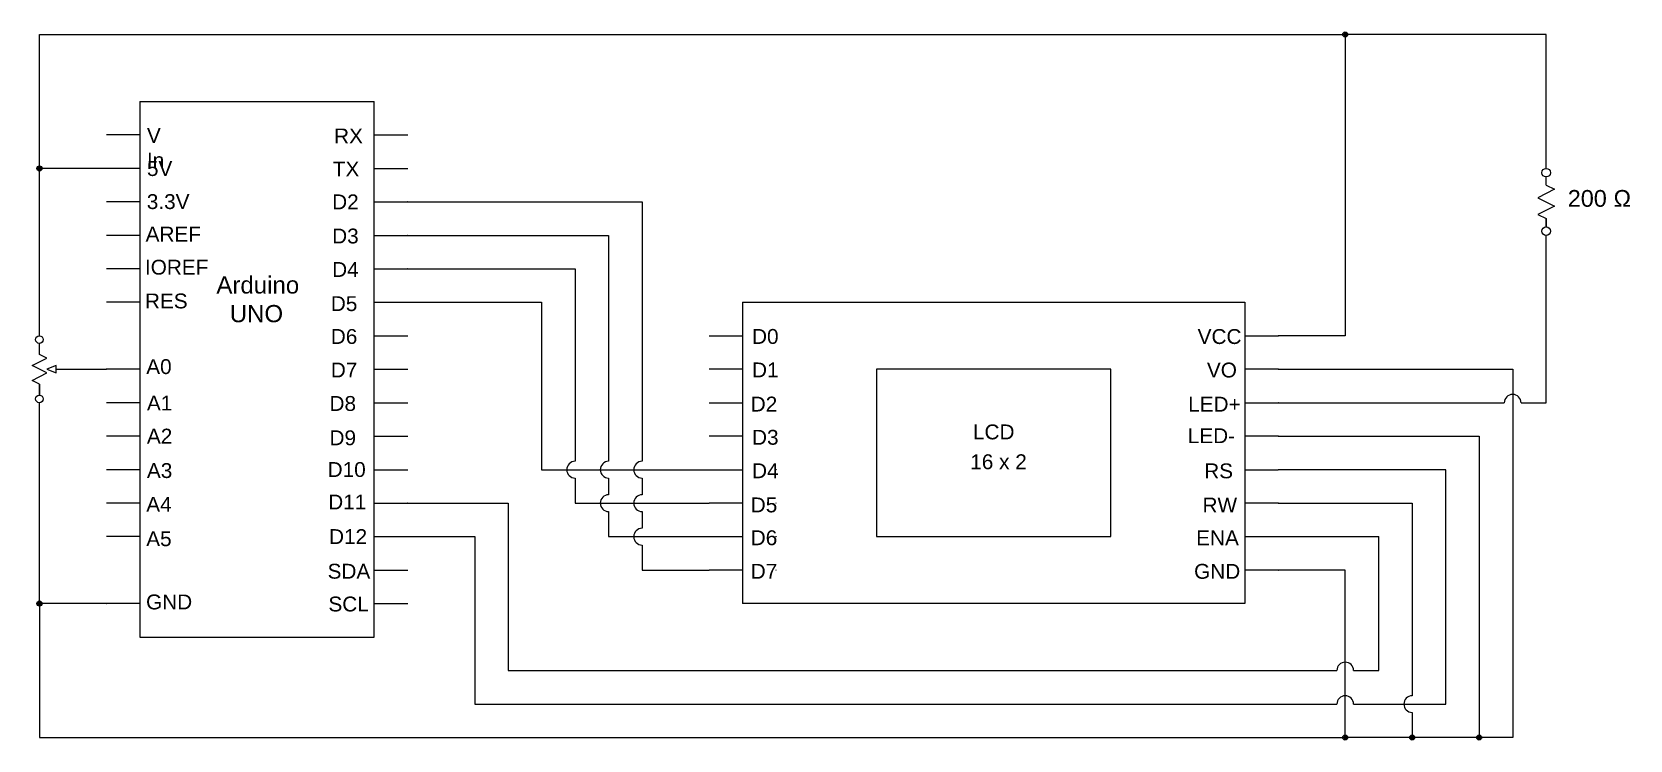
# Model space of a CAD drawing. Header units: millimetres. Extents: x 128 to 605, y 89 to 301.
import ezdxf
from ezdxf.enums import TextEntityAlignment as Align

# ---------------------------------------------------------------- set-up
doc = ezdxf.new("R2010")
doc.units = ezdxf.units.MM
doc.layers.add('SYMS', color=7, linetype='Continuous')
doc.layers.add('WIRES', color=7, linetype='Continuous')
doc.styles.get("Standard").update_dxf_attribs({"font": 'arial.ttf'})
doc.styles.add('WD', font='romans.shx')

# ---------------------------------------------------------------- blocks, each defined once
blk = doc.blocks.new('WDDOT')
for radius in [0.03, 0.0187, 0.00929]:
    blk.add_circle((0, 0), radius)
blk = doc.blocks.new('HRE1T')
for p, q in [((-0.125, 0), (-0.188, 0)), ((-0.125, 0), (-0.094, 0.062)), ((-0.094, 0.062), (-0.031, -0.062)), ((-0.031, -0.062), (0.031, 0.062)), ((0.031, 0.062), (0.094, -0.062)), ((0.094, -0.062), (0.125, 0)), ((0.125, 0), (0.188, 0))]:
    blk.add_line(p, q)
for centre in [(-0.218, 0), (0.218, 0)]:
    blk.add_circle(centre, 0.0322)
at = {"style": 'WD'}
for tag, width, p in [('INST', 0.7, (0, 0.888)), ('LOC', 0.7, (0, 0.719)), ('DESC1', 0.7, (0, 0.562)), ('DESC2', 0.7, (0, 0.406)), ('RATING1', 0.9, (0.006, 0.094))]:
    blk.add_attdef(tag, text='', height=0.125, dxfattribs=dict(at, width=width)).set_placement(p, align=Align.CENTER)
blk.add_attdef('TAG1', text='', height=0.125, dxfattribs=at).set_placement((0, 0.25), align=Align.CENTER)
for tag, p, height, flags in [('FAMILY', (0.205, 0.152), 0.01, 9), ('X4TERM01', (-0.25, 0), 0.0125, 1), ('X1TERM02', (0.25, 0), 0.0125, 1)]:
    blk.add_attdef(tag, p, '', height=height, dxfattribs=dict(at, flags=flags))
at = {"linetype": 'Continuous', "style": 'WD', "flags": 9}
for tag, p in [('ASSYCODE', (0.219, 0.062)), ('MFG', (0.228, 0.089)), ('CAT', (0.23, 0.108))]:
    blk.add_attdef(tag, text='', height=0.01, dxfattribs=at).set_placement(p, align=Align.CENTER)
at = {"linetype": 'Continuous', "style": 'WD', "flags": 8}
blk.add_attdef('TERM01', text='', height=0.125, dxfattribs=at).set_placement((-0.312, -0.047), align=Align.TOP_RIGHT)
blk.add_attdef('TERM02', text='', height=0.125, dxfattribs=at).set_placement((0.312, -0.047), align=Align.TOP_LEFT)
at = {"style": 'WD', "width": 0.9}
blk.add_attdef('RATING2', text='', height=0.125, dxfattribs=at).set_placement((0.006, -0.125), align=Align.TOP_CENTER)
blk = doc.blocks.new('HVR1TZ')
for p, q in [((-0.125, 0), (-0.217, 0)), ((-0.125, 0), (-0.094, 0.062)), ((-0.094, 0.062), (-0.031, -0.062)), ((-0.031, -0.062), (0.031, 0.062)), ((0.031, 0.062), (0.094, -0.062)), ((0.094, -0.062), (0.125, 0)), ((0.125, 0), (0.217, 0)), ((0, -0.062), (-0.031, -0.141)), ((0.031, -0.141), (0, -0.062)), ((-0.031, -0.141), (0.031, -0.141))]:
    blk.add_line(p, q)
for centre in [(-0.249, 0), (0.249, 0)]:
    blk.add_circle(centre, 0.0322)
at = {"style": 'WD'}
for tag, width, p in [('INST', 0.7, (0, 0.904)), ('LOC', 0.7, (0, 0.734)), ('DESC1', 0.7, (0, 0.578)), ('DESC2', 0.7, (0, 0.422)), ('RATING1', 0.9, (0.006, 0.109))]:
    blk.add_attdef(tag, text='', height=0.125, dxfattribs=dict(at, width=width)).set_placement(p, align=Align.CENTER)
blk.add_attdef('TAG1', text='', height=0.125, dxfattribs=at).set_placement((0, 0.266), align=Align.CENTER)
for tag, p, height, flags in [('FAMILY', (0.205, 0.324), 0.01, 9), ('X4TERM01', (-0.281, 0), 0.0125, 1), ('X2TERM01', (-0.25, 0.031), 0.0125, 1), ('X2TERM02', (0.25, 0.031), 0.0125, 1), ('X1TERM02', (0.281, 0), 0.0125, 1), ('X8TERM01', (-0.25, -0.031), 0.0125, 1), ('X8TERM03', (0, -0.141), 0.0125, 1), ('X8TERM02', (0.25, -0.031), 0.0125, 1)]:
    blk.add_attdef(tag, p, '', height=height, dxfattribs=dict(at, flags=flags))
at = {"linetype": 'Continuous', "style": 'WD', "flags": 9}
for tag, p in [('MFG', (0.228, 0.261)), ('CAT', (0.23, 0.28)), ('ASSYCODE', (0.219, 0.234))]:
    blk.add_attdef(tag, text='', height=0.01, dxfattribs=at).set_placement(p, align=Align.CENTER)
at = {"linetype": 'Continuous', "style": 'WD', "flags": 8}
blk.add_attdef('TERM01', text='', height=0.125, dxfattribs=at).set_placement((-0.344, -0.016), align=Align.TOP_RIGHT)
for tag, p in [('TERM02', (0.344, -0.016)), ('TERM03', (0.034, -0.18))]:
    blk.add_attdef(tag, text='', height=0.125, dxfattribs=at).set_placement(p, align=Align.TOP_LEFT)
at = {"style": 'WD', "width": 0.9}
blk.add_attdef('RATING2', text='', height=0.125, dxfattribs=at).set_placement((0.115, -0.344), align=Align.TOP_LEFT)

msp = doc.modelspace()

# ---------------------------------------------------------------- linework, layer by layer
for p, q in [((160, 280), (160, 140)), ((160, 280), (230, 280)), ((230, 140), (230, 280)), ((160, 270), (150, 270)), ((230, 270), (240, 270)), ((160, 260), (150, 260)), ((230, 260), (240, 260)), ((160, 250), (150, 250)), ((230, 250), (240, 250)), ((160, 240), (150, 240)), ((230, 240), (240, 240)), ((160, 230), (150, 230)), ((230, 230), (240, 230)), ((160, 220), (150, 220)), ((230, 220), (240, 220)), ((340, 220), (340, 130)), ((340, 220), (490, 220)), ((490, 220), (490, 130)), ((230, 210), (240, 210)), ((330, 210), (340, 210)), ((490, 210), (500, 210)), ((160, 200), (150, 200)), ((230, 200), (240, 200)), ((340, 200), (330, 200)), ((380, 200), (380, 150)), ((450, 200), (380, 200)), ((450, 150), (450, 200)), ((500, 200), (490, 200)), ((160, 190), (150, 190)), ((230, 190), (240, 190)), ((330, 190), (340, 190)), ((490, 190), (500, 190)), ((160, 180), (150, 180)), ((230, 180), (240, 180)), ((340, 180), (330, 180)), ((500, 180), (490, 180)), ((160, 170), (150, 170)), ((230, 170), (240, 170)), ((330, 170), (340, 170)), ((490, 170), (500, 170)), ((160, 160), (150, 160)), ((230, 160), (240, 160)), ((340, 160), (330, 160)), ((500, 160), (490, 160)), ((160, 150), (150, 150)), ((230, 150), (240, 150)), ((330, 150), (340, 150)), ((380, 150), (450, 150)), ((490, 150), (500, 150)), ((160, 140), (160, 120)), ((230, 120), (230, 140)), ((230, 140), (240, 140)), ((340, 140), (330, 140)), ((500, 140), (490, 140)), ((160, 130), (150, 130)), ((230, 130), (240, 130)), ((490, 130), (340, 130)), ((160, 120), (230, 120))]:
    msp.add_line(p, q)
at = {"layer": 'WIRES'}
for p, q in [((130, 260), (130, 300)), ((130, 300), (520, 300)), ((520, 300), (520, 210)), ((580, 300), (520, 300)), ((580, 260), (580, 300)), ((150, 260), (130, 260)), ((130, 210), (130, 260)), ((580, 255), (580, 257.42)), ((240, 250), (310, 250)), ((310, 250), (310, 172.5)), ((580, 242.58), (580, 245)), ((240, 240), (300, 240)), ((300, 240), (300, 172.5)), ((580, 190), (580, 240)), ((240, 230), (290, 230)), ((290, 230), (290, 172.5)), ((240, 220), (280, 220)), ((280, 220), (280, 170)), ((520, 210), (500, 210)), ((130, 204.44), (130, 207.71)), ((135, 200), (150, 200)), ((500, 200), (570, 200)), ((570, 200), (570, 90)), ((130, 192.29), (130, 195.56)), ((130, 130), (130, 190)), ((500, 190), (567.5, 190)), ((572.5, 190), (580, 190)), ((500, 180), (560, 180)), ((560, 180), (560, 90)), ((280, 170), (330, 170)), ((290, 167.5), (290, 160)), ((300, 167.5), (300, 162.5)), ((310, 167.5), (310, 162.5)), ((550, 170), (500, 170)), ((550, 100), (550, 170)), ((240, 160), (270, 160)), ((270, 160), (270, 110)), ((290, 160), (330, 160)), ((300, 157.5), (300, 150)), ((310, 157.5), (310, 152.5)), ((500, 160), (540, 160)), ((540, 160), (540, 102.5)), ((240, 150), (260, 150)), ((260, 150), (260, 100)), ((300, 150), (330, 150)), ((500, 150), (530, 150)), ((530, 110), (530, 150)), ((310, 147.5), (310, 140)), ((310, 140), (330, 140)), ((520, 140), (500, 140)), ((520, 90), (520, 140)), ((150, 130), (130, 130)), ((130, 130), (130, 90)), ((270, 110), (517.5, 110)), ((522.5, 110), (530, 110)), ((260, 100), (517.5, 100)), ((522.5, 100), (550, 100)), ((540, 97.5), (540, 90)), ((130, 90), (520, 90)), ((540, 90), (520, 90)), ((560, 90), (540, 90)), ((570, 90), (560, 90))]:
    msp.add_line(p, q, dxfattribs=at)
for centre, start, end in [((570, 190), 0, 180), ((290, 170), 90, 270), ((300, 170), 90, 270), ((310, 170), 90, 270), ((300, 160), 90, 270), ((310, 160), 90, 270), ((310, 150), 90, 270), ((520, 110), 0, 180), ((520, 100), 0, 180), ((540, 100), 90, 270)]:
    msp.add_arc(centre, 2.5, start, end, dxfattribs=at)

# ---------------------------------------------------------------- block references
at = {"layer": 'SYMS', "xscale": 25, "yscale": 25, "zscale": 25}
for p in [(520, 300), (130, 260), (130, 130), (520, 90), (540, 90), (560, 90)]:
    msp.add_blockref('WDDOT', p, dxfattribs=at)
at = {"layer": 'SYMS'}
for p in [(150, 260), (240, 250), (240, 240), (240, 230), (240, 220), (500, 210), (150, 200), (500, 200), (500, 190), (500, 180), (350, 170), (500, 170), (240, 160), (350, 160), (500, 160), (240, 150), (350, 150), (500, 150), (350, 140), (500, 140), (150, 130)]:
    msp.add_blockref('WDDOT', p, dxfattribs=at)
for name, p, xscale, yscale, zscale, rotation in [('HRE1T', (580, 250), 40, 40, 40, 270), ('HVR1TZ', (130, 200), 35.55555555555556, 35.55555555555556, 35.55555555555556, 90)]:
    msp.add_blockref(name, p, dxfattribs=dict(at, xscale=xscale, yscale=yscale, zscale=zscale, rotation=rotation))

# ---------------------------------------------------------------- texts
at = {"attachment_point": 1}
for s, width, gutter_width, heights, insert, char_height in [('V In', 10.1612, 22.2, [4.24], (162.11, 272.05), 4.439), ('RX', 10.1612, 22.2, [4.24], (218.01, 271.91), 4.439), ('5V', 10.1612, 22.2, [4.24], (162.11, 262.17), 4.439), ('TX', 10.1612, 22.2, [4.24], (217.62, 262.03), 4.439), ('\\pxql;200 Ω', 30, 12.5, [0], (586.46, 253.54), 5), ('3.3V', 10.1612, 22.2, [4.24], (162.08, 252.3), 4.439), ('D2', 10.1612, 22.2, [4.24], (217.43, 252.22), 4.439), ('AREF', 10.1612, 22.2, [4.24], (161.72, 242.59), 4.439), ('D3', 10.1612, 22.2, [4.24], (217.43, 242.02), 4.439), ('IOREF', 10.1612, 22.2, [4.24], (161.52, 232.71), 4.439), ('D4', 10.1612, 22.2, [4.24], (217.43, 232.02), 4.439), ('Arduino\\P  UNO', 71.7694, 25.68, [0], (182.86, 227.75), 5.135), ('RES', 10.1612, 22.2, [4.24], (161.52, 222.62), 4.439), ('D5', 10.1612, 22.2, [4.24], (217.03, 221.82), 4.439), ('D6', 10.1612, 22.2, [4.24], (217.03, 212.01), 4.439), ('D0', 10.1612, 22.2, [4.24], (342.83, 212.02), 4.439), ('VCC', 10.1612, 22.2, [4.24], (475.91, 211.99), 4.439), ('A0', 10.1612, 22.2, [4.24], (161.91, 203.01), 4.439), ('D7', 10.1612, 22.2, [4.24], (217.03, 202), 4.439), ('D1', 10.1612, 22.2, [4.24], (342.83, 202.02), 4.439), ('VO', 10.1612, 22.2, [4.24], (478.68, 201.99), 4.439), ('A1', 10.1612, 22.2, [4.24], (162.11, 192.13), 4.439), ('D8', 10.1612, 22.2, [4.24], (216.64, 192), 4.439), ('D2', 10.1612, 22.2, [4.24], (342.44, 191.82), 4.439), ('LED+', 10.1612, 22.2, [4.24], (473.08, 191.79), 4.439), ('A2', 10.1612, 22.2, [4.24], (162.11, 182.25), 4.439), ('D9', 10.1612, 22.2, [4.24], (216.64, 181.75), 4.439), ('D3', 10.1612, 22.2, [4.24], (342.83, 181.9), 4.439), ('LCD', 11.5738, 22.2, [5.05], (408.81, 183.51), 4.439), ('LED-', 10.1612, 22.2, [4.24], (472.96, 182.37), 4.439), ('A3', 10.1612, 22.2, [4.24], (162.11, 171.96), 4.439), ('D10', 9.8474, 22.2, [4.24], (216.08, 172.27), 4.439), ('D4', 10.1612, 22.2, [4.24], (342.83, 171.9), 4.439), ('16 x 2', 22.6732, 22.2, [5.86], (408, 174.59), 4.439), ('RS', 10.1612, 22.2, [4.24], (477.87, 171.87), 4.439), ('D11', 9.8474, 22.2, [4.24], (216.25, 162.57), 4.439), ('A4', 10.1612, 22.2, [4.24], (161.91, 161.88), 4.439), ('D5', 10.1612, 22.2, [4.24], (342.44, 161.7), 4.439), ('RW', 10.1612, 22.2, [4.24], (477.37, 161.67), 4.439), ('A5', 10.1612, 22.2, [4.24], (161.91, 151.6), 4.439), ('D12', 10.1612, 22.2, [4.24], (216.5, 152.24), 4.439), ('D6', 10.1612, 22.2, [4.24], (342.44, 151.89), 4.439), ('ENA', 10.1612, 22.2, [4.24], (475.48, 151.86), 4.439), ('SDA', 10.1612, 22.2, [4.24], (216.07, 141.89), 4.439), ('D7', 10.1612, 22.2, [4.24], (342.44, 141.88), 4.439), ('GND', 10.1612, 22.2, [4.24], (474.85, 141.86), 4.439), ('GND', 10.1612, 22.2, [4.24], (161.85, 132.72), 4.439), ('SCL', 10.1612, 22.2, [4.24], (216.32, 132.1), 4.439)]:
    msp.add_mtext_dynamic_manual_height_columns(s, width=width, gutter_width=gutter_width, heights=heights, dxfattribs=dict(at, insert=insert, char_height=char_height))

doc.saveas('drawing.dxf')
